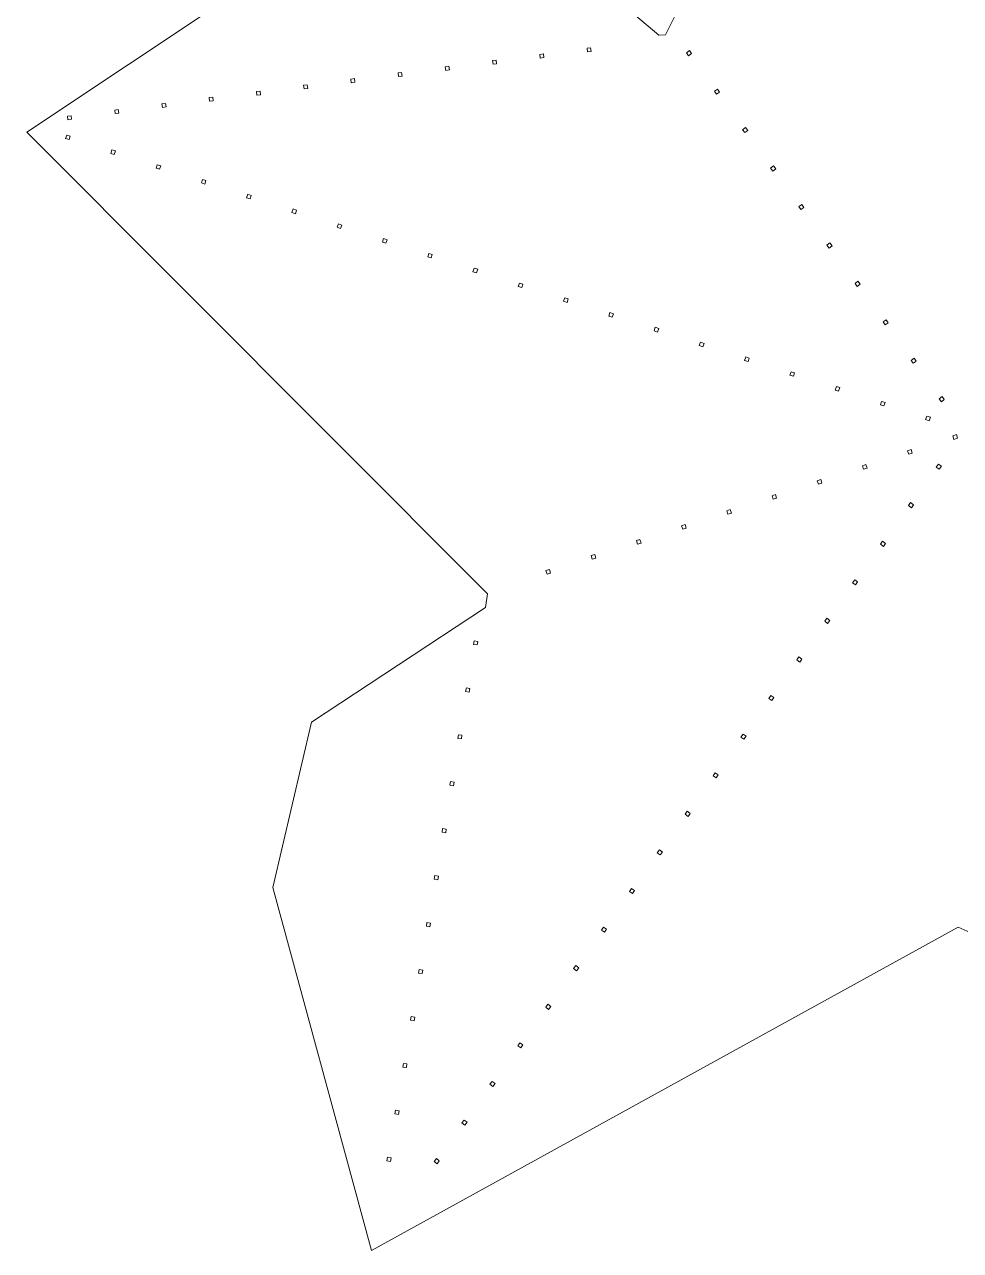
# Model space of a CAD drawing. Header units: centimetres. Extents: x -12.5 to 12.3, y -8.9 to 9.
# Drawn here: x -1.22 to 5.54, y -8.94 to -0.09 of the extents above; entities that cross this region are included whole.
import ezdxf

# ---------------------------------------------------------------- set-up
doc = ezdxf.new("R2010")
doc.units = ezdxf.units.CM
doc.header["$MEASUREMENT"] = 0
doc.layers.add('Layer 1', color=7, linetype='Continuous')

msp = doc.modelspace()

# ---------------------------------------------------------------- linework, layer by layer
at = {"layer": 'Layer 1', "lineweight": 20}
for points, knots in [([(-5.61609, 8.94336), (-5.61609, 8.94336), (-7.73028, 4.71168), (-7.73028, 4.71168), (-7.73028, 4.71168), (-7.73028, 4.71168), (-7.77989, 4.70755), (-7.77989, 4.70755), (-7.77989, 4.70755), (-7.77989, 4.70755), (-8.82086, 5.58894), (-8.82086, 5.58894), (-8.82086, 5.58894), (-8.82086, 5.58894), (-8.82582, 5.59225), (-8.82582, 5.59225), (-8.82582, 5.59225), (-8.82582, 5.59225), (-8.83161, 5.59225), (-8.83161, 5.59225), (-8.83161, 5.59225), (-8.83161, 5.59225), (-10.1413, 5.47567), (-10.1413, 5.47567), (-10.1413, 5.47567), (-10.1413, 5.47567), (-12.34396, 4.00723), (-12.34396, 4.00723), (-12.34396, 4.00723), (-12.34396, 4.00723), (-9.01517, 0.67265), (-9.01517, 0.67265), (-9.01517, 0.67265), (-9.01517, 0.67265), (-9.03005, 0.5726), (-9.03005, 0.5726), (-9.03005, 0.5726), (-9.03005, 0.5726), (-10.28599, -0.25588), (-10.28599, -0.25588), (-10.28599, -0.25588), (-10.28599, -0.25588), (-10.56546, -1.44899), (-10.56546, -1.44899), (-10.56546, -1.44899), (-10.56546, -1.44899), (-9.85439, -4.0725), (-9.85439, -4.0725), (-9.85439, -4.0725), (-9.85439, -4.0725), (-5.6161, -1.73673), (-5.6161, -1.73673), (-5.6161, -1.73673), (-5.6161, -1.73673), (-5.48712, -1.79378), (-5.48712, -1.79378), (-5.48712, -1.79378), (-5.48712, -1.79378), (-5.51854, -1.83926), (-5.51854, -1.83926), (-5.51854, -1.83926), (-5.51854, -1.83926), (-5.1506, -3.22088), (-5.1506, -3.22088), (-5.1506, -3.22088), (-5.1506, -3.22088), (-5.14812, -3.22584), (-5.14812, -3.22584), (-5.14812, -3.22584), (-5.14812, -3.22584), (-5.14316, -3.22915), (-5.14316, -3.22915), (-5.14316, -3.22915), (-5.14316, -3.22915), (-4.12121, -3.88151), (-4.12121, -3.88151), (-4.12121, -3.88151), (-4.12121, -3.88151), (-1.34805, -3.98734), (-1.34805, -3.98734), (-1.34805, -3.98734), (-1.34805, -3.98734), (-2.17487, 0.69578), (-2.17487, 0.69578), (-2.17487, 0.69578), (-2.17487, 0.69578), (-2.13849, 0.74291), (-2.13849, 0.74291), (-2.13849, 0.74291), (-2.13849, 0.74291), (-0.68659, 0.65775), (-0.68659, 0.65775), (-0.68659, 0.65775), (-0.68659, 0.65775), (0.20969, 1.47217), (0.20969, 1.47217), (0.20969, 1.47217), (0.20969, 1.47217), (1.2027, 4.0502), (1.2027, 4.0502), (1.2027, 4.0502), (1.2027, 4.0502), (-3.49862, 4.73564), (-3.49862, 4.73564), (-3.49862, 4.73564), (-3.49862, 4.73564), (-3.52508, 4.81502), (-3.52508, 4.81502), (-3.52508, 4.81502), (-3.52508, 4.81502), (-3.00501, 6.1214), (-3.00501, 6.1214), (-3.00501, 6.1214), (-3.00501, 6.1214), (-3.49201, 7.2682), (-3.49201, 7.2682), (-3.49201, 7.2682), (-3.49201, 7.2682), (-5.61612, 8.94334), (-5.61612, 8.94334), (-5.61612, 8.94334), (-5.61612, 8.94334), (-5.61609, 8.94336), (-5.61609, 8.94336)], [0, 0, 0, 0, 0.03125, 0.03125, 0.03125, 0.03125, 0.0625, 0.0625, 0.0625, 0.0625, 0.09375, 0.09375, 0.09375, 0.09375, 0.125, 0.125, 0.125, 0.125, 0.15625, 0.15625, 0.15625, 0.15625, 0.1875, 0.1875, 0.1875, 0.1875, 0.21875, 0.21875, 0.21875, 0.21875, 0.25, 0.25, 0.25, 0.25, 0.28125, 0.28125, 0.28125, 0.28125, 0.3125, 0.3125, 0.3125, 0.3125, 0.34375, 0.34375, 0.34375, 0.34375, 0.375, 0.375, 0.375, 0.375, 0.40625, 0.40625, 0.40625, 0.40625, 0.4375, 0.4375, 0.4375, 0.4375, 0.46875, 0.46875, 0.46875, 0.46875, 0.5, 0.5, 0.5, 0.5, 0.53125, 0.53125, 0.53125, 0.53125, 0.5625, 0.5625, 0.5625, 0.5625, 0.59375, 0.59375, 0.59375, 0.59375, 0.625, 0.625, 0.625, 0.625, 0.65625, 0.65625, 0.65625, 0.65625, 0.6875, 0.6875, 0.6875, 0.6875, 0.71875, 0.71875, 0.71875, 0.71875, 0.75, 0.75, 0.75, 0.75, 0.78125, 0.78125, 0.78125, 0.78125, 0.8125, 0.8125, 0.8125, 0.8125, 0.84375, 0.84375, 0.84375, 0.84375, 0.875, 0.875, 0.875, 0.875, 0.90625, 0.90625, 0.90625, 0.90625, 0.9375, 0.9375, 0.9375, 0.9375, 1, 1, 1, 1]), ([(5.52707, 4.07219), (5.52707, 4.07219), (3.41288, -0.15949), (3.41288, -0.15949), (3.41288, -0.15949), (3.41288, -0.15949), (3.36327, -0.16362), (3.36327, -0.16362), (3.36327, -0.16362), (3.36327, -0.16362), (2.3223, 0.71777), (2.3223, 0.71777), (2.3223, 0.71777), (2.3223, 0.71777), (2.31734, 0.72108), (2.31734, 0.72108), (2.31734, 0.72108), (2.31734, 0.72108), (2.31155, 0.72108), (2.31155, 0.72108), (2.31155, 0.72108), (2.31155, 0.72108), (1.00186, 0.6045), (1.00186, 0.6045), (1.00186, 0.6045), (1.00186, 0.6045), (-1.2008, -0.86394), (-1.2008, -0.86394), (-1.2008, -0.86394), (-1.2008, -0.86394), (2.12799, -4.19852), (2.12799, -4.19852), (2.12799, -4.19852), (2.12799, -4.19852), (2.11311, -4.29857), (2.11311, -4.29857), (2.11311, -4.29857), (2.11311, -4.29857), (0.85717, -5.12705), (0.85717, -5.12705), (0.85717, -5.12705), (0.85717, -5.12705), (0.5777, -6.32016), (0.5777, -6.32016), (0.5777, -6.32016), (0.5777, -6.32016), (1.28877, -8.94367), (1.28877, -8.94367), (1.28877, -8.94367), (1.28877, -8.94367), (5.52706, -6.6079), (5.52706, -6.6079), (5.52706, -6.6079), (5.52706, -6.6079), (5.65604, -6.66495), (5.65604, -6.66495), (5.65604, -6.66495), (5.65604, -6.66495), (5.62462, -6.71043), (5.62462, -6.71043), (5.62462, -6.71043), (5.62462, -6.71043), (5.99256, -8.09205), (5.99256, -8.09205), (5.99256, -8.09205), (5.99256, -8.09205), (5.99504, -8.09701), (5.99504, -8.09701), (5.99504, -8.09701), (5.99504, -8.09701), (6, -8.10032), (6, -8.10032), (6, -8.10032), (6, -8.10032), (7.02195, -8.75268), (7.02195, -8.75268), (7.02195, -8.75268), (7.02195, -8.75268), (9.79511, -8.85851), (9.79511, -8.85851), (9.79511, -8.85851), (9.79511, -8.85851), (8.96829, -4.17539), (8.96829, -4.17539), (8.96829, -4.17539), (8.96829, -4.17539), (9.00467, -4.12826), (9.00467, -4.12826), (9.00467, -4.12826), (9.00467, -4.12826), (10.45657, -4.21342), (10.45657, -4.21342), (10.45657, -4.21342), (10.45657, -4.21342), (11.35285, -3.399), (11.35285, -3.399), (11.35285, -3.399), (11.35285, -3.399), (12.34586, -0.82097), (12.34586, -0.82097), (12.34586, -0.82097), (12.34586, -0.82097), (7.64455, -0.13553), (7.64455, -0.13553), (7.64455, -0.13553), (7.64455, -0.13553), (7.61809, -0.05615), (7.61809, -0.05615), (7.61809, -0.05615), (7.61809, -0.05615), (8.13816, 1.25023), (8.13816, 1.25023), (8.13816, 1.25023), (8.13816, 1.25023), (7.65116, 2.39703), (7.65116, 2.39703), (7.65116, 2.39703), (7.65116, 2.39703), (5.52705, 4.07217), (5.52705, 4.07217), (5.52705, 4.07217), (5.52705, 4.07217), (5.52707, 4.07219), (5.52707, 4.07219)], [0, 0, 0, 0, 0.03125, 0.03125, 0.03125, 0.03125, 0.0625, 0.0625, 0.0625, 0.0625, 0.09375, 0.09375, 0.09375, 0.09375, 0.125, 0.125, 0.125, 0.125, 0.15625, 0.15625, 0.15625, 0.15625, 0.1875, 0.1875, 0.1875, 0.1875, 0.21875, 0.21875, 0.21875, 0.21875, 0.25, 0.25, 0.25, 0.25, 0.28125, 0.28125, 0.28125, 0.28125, 0.3125, 0.3125, 0.3125, 0.3125, 0.34375, 0.34375, 0.34375, 0.34375, 0.375, 0.375, 0.375, 0.375, 0.40625, 0.40625, 0.40625, 0.40625, 0.4375, 0.4375, 0.4375, 0.4375, 0.46875, 0.46875, 0.46875, 0.46875, 0.5, 0.5, 0.5, 0.5, 0.53125, 0.53125, 0.53125, 0.53125, 0.5625, 0.5625, 0.5625, 0.5625, 0.59375, 0.59375, 0.59375, 0.59375, 0.625, 0.625, 0.625, 0.625, 0.65625, 0.65625, 0.65625, 0.65625, 0.6875, 0.6875, 0.6875, 0.6875, 0.71875, 0.71875, 0.71875, 0.71875, 0.75, 0.75, 0.75, 0.75, 0.78125, 0.78125, 0.78125, 0.78125, 0.8125, 0.8125, 0.8125, 0.8125, 0.84375, 0.84375, 0.84375, 0.84375, 0.875, 0.875, 0.875, 0.875, 0.90625, 0.90625, 0.90625, 0.90625, 0.9375, 0.9375, 0.9375, 0.9375, 1, 1, 1, 1]), ([(2.87132, -0.25374), (2.87132, -0.25374), (2.87463, -0.2802), (2.87463, -0.2802), (2.87463, -0.2802), (2.87463, -0.2802), (2.849, -0.28351), (2.849, -0.28351), (2.849, -0.28351), (2.849, -0.28351), (2.84569, -0.25705), (2.84569, -0.25705), (2.84569, -0.25705), (2.84569, -0.25705), (2.87132, -0.25374), (2.87132, -0.25374)], [0, 0, 0, 0, 0.2, 0.2, 0.2, 0.2, 0.4, 0.4, 0.4, 0.4, 0.6, 0.6, 0.6, 0.6, 1, 1, 1, 1]), ([(2.18919, -0.34304), (2.18919, -0.34304), (2.1925, -0.3695), (2.1925, -0.3695), (2.1925, -0.3695), (2.1925, -0.3695), (2.16687, -0.37281), (2.16687, -0.37281), (2.16687, -0.37281), (2.16687, -0.37281), (2.16356, -0.34635), (2.16356, -0.34635), (2.16356, -0.34635), (2.16356, -0.34635), (2.18919, -0.34304), (2.18919, -0.34304)], [0, 0, 0, 0, 0.2, 0.2, 0.2, 0.2, 0.4, 0.4, 0.4, 0.4, 0.6, 0.6, 0.6, 0.6, 1, 1, 1, 1]), ([(2.53067, -0.29839), (2.53067, -0.29839), (2.53398, -0.32485), (2.53398, -0.32485), (2.53398, -0.32485), (2.53398, -0.32485), (2.50752, -0.32816), (2.50752, -0.32816), (2.50752, -0.32816), (2.50752, -0.32816), (2.50421, -0.3017), (2.50421, -0.3017), (2.50421, -0.3017), (2.50421, -0.3017), (2.53067, -0.29839), (2.53067, -0.29839)], [0, 0, 0, 0, 0.2, 0.2, 0.2, 0.2, 0.4, 0.4, 0.4, 0.4, 0.6, 0.6, 0.6, 0.6, 1, 1, 1, 1]), ([(3.58487, -0.27441), (3.58487, -0.27441), (3.60058, -0.29591), (3.60058, -0.29591), (3.60058, -0.29591), (3.60058, -0.29591), (3.57908, -0.31162), (3.57908, -0.31162), (3.57908, -0.31162), (3.57908, -0.31162), (3.56337, -0.29012), (3.56337, -0.29012), (3.56337, -0.29012), (3.56337, -0.29012), (3.58487, -0.27441), (3.58487, -0.27441)], [0, 0, 0, 0, 0.2, 0.2, 0.2, 0.2, 0.4, 0.4, 0.4, 0.4, 0.6, 0.6, 0.6, 0.6, 1, 1, 1, 1]), ([(1.50706, -0.43234), (1.50706, -0.43234), (1.51037, -0.4588), (1.51037, -0.4588), (1.51037, -0.4588), (1.51037, -0.4588), (1.48474, -0.46211), (1.48474, -0.46211), (1.48474, -0.46211), (1.48474, -0.46211), (1.48143, -0.43565), (1.48143, -0.43565), (1.48143, -0.43565), (1.48143, -0.43565), (1.50706, -0.43234), (1.50706, -0.43234)], [0, 0, 0, 0, 0.2, 0.2, 0.2, 0.2, 0.4, 0.4, 0.4, 0.4, 0.6, 0.6, 0.6, 0.6, 1, 1, 1, 1]), ([(1.84854, -0.38769), (1.84854, -0.38769), (1.85185, -0.41415), (1.85185, -0.41415), (1.85185, -0.41415), (1.85185, -0.41415), (1.82539, -0.41746), (1.82539, -0.41746), (1.82539, -0.41746), (1.82539, -0.41746), (1.82208, -0.391), (1.82208, -0.391), (1.82208, -0.391), (1.82208, -0.391), (1.84854, -0.38769), (1.84854, -0.38769)], [0, 0, 0, 0, 0.2, 0.2, 0.2, 0.2, 0.4, 0.4, 0.4, 0.4, 0.6, 0.6, 0.6, 0.6, 1, 1, 1, 1]), ([(0.82493, -0.52163), (0.82493, -0.52163), (0.82906, -0.54809), (0.82906, -0.54809), (0.82906, -0.54809), (0.82906, -0.54809), (0.8026, -0.5514), (0.8026, -0.5514), (0.8026, -0.5514), (0.8026, -0.5514), (0.79929, -0.52494), (0.79929, -0.52494), (0.79929, -0.52494), (0.79929, -0.52494), (0.82492, -0.52163), (0.82492, -0.52163), (0.82492, -0.52163), (0.82492, -0.52163), (0.82493, -0.52163), (0.82493, -0.52163)], [0, 0, 0, 0, 0.1666667, 0.1666667, 0.1666667, 0.1666667, 0.3333333, 0.3333333, 0.3333333, 0.3333333, 0.5, 0.5, 0.5, 0.5, 0.6666667, 0.6666667, 0.6666667, 0.6666667, 1, 1, 1, 1]), ([(1.16641, -0.47699), (1.16641, -0.47699), (1.16972, -0.50345), (1.16972, -0.50345), (1.16972, -0.50345), (1.16972, -0.50345), (1.14326, -0.50676), (1.14326, -0.50676), (1.14326, -0.50676), (1.14326, -0.50676), (1.13995, -0.4803), (1.13995, -0.4803), (1.13995, -0.4803), (1.13995, -0.4803), (1.16641, -0.47699), (1.16641, -0.47699)], [0, 0, 0, 0, 0.2, 0.2, 0.2, 0.2, 0.4, 0.4, 0.4, 0.4, 0.6, 0.6, 0.6, 0.6, 1, 1, 1, 1]), ([(0.1428, -0.61093), (0.1428, -0.61093), (0.14693, -0.63739), (0.14693, -0.63739), (0.14693, -0.63739), (0.14693, -0.63739), (0.12047, -0.6407), (0.12047, -0.6407), (0.12047, -0.6407), (0.12047, -0.6407), (0.11716, -0.61424), (0.11716, -0.61424), (0.11716, -0.61424), (0.11716, -0.61424), (0.14279, -0.61093), (0.14279, -0.61093), (0.14279, -0.61093), (0.14279, -0.61093), (0.1428, -0.61093), (0.1428, -0.61093)], [0, 0, 0, 0, 0.1666667, 0.1666667, 0.1666667, 0.1666667, 0.3333333, 0.3333333, 0.3333333, 0.3333333, 0.5, 0.5, 0.5, 0.5, 0.6666667, 0.6666667, 0.6666667, 0.6666667, 1, 1, 1, 1]), ([(0.48428, -0.56628), (0.48428, -0.56628), (0.48759, -0.59274), (0.48759, -0.59274), (0.48759, -0.59274), (0.48759, -0.59274), (0.46113, -0.59605), (0.46113, -0.59605), (0.46113, -0.59605), (0.46113, -0.59605), (0.45782, -0.56959), (0.45782, -0.56959), (0.45782, -0.56959), (0.45782, -0.56959), (0.48428, -0.56628), (0.48428, -0.56628)], [0, 0, 0, 0, 0.2, 0.2, 0.2, 0.2, 0.4, 0.4, 0.4, 0.4, 0.6, 0.6, 0.6, 0.6, 1, 1, 1, 1]), ([(3.78744, -0.55223), (3.78744, -0.55223), (3.80315, -0.57373), (3.80315, -0.57373), (3.80315, -0.57373), (3.80315, -0.57373), (3.78165, -0.58944), (3.78165, -0.58944), (3.78165, -0.58944), (3.78165, -0.58944), (3.76677, -0.56794), (3.76677, -0.56794), (3.76677, -0.56794), (3.76677, -0.56794), (3.78744, -0.55223), (3.78744, -0.55223)], [0, 0, 0, 0, 0.2, 0.2, 0.2, 0.2, 0.4, 0.4, 0.4, 0.4, 0.6, 0.6, 0.6, 0.6, 1, 1, 1, 1]), ([(-0.53932, -0.70023), (-0.53932, -0.70023), (-0.53519, -0.72586), (-0.53519, -0.72586), (-0.53519, -0.72586), (-0.53519, -0.72586), (-0.56165, -0.72999), (-0.56165, -0.72999), (-0.56165, -0.72999), (-0.56165, -0.72999), (-0.56496, -0.70353), (-0.56496, -0.70353), (-0.56496, -0.70353), (-0.56496, -0.70353), (-0.53933, -0.70022), (-0.53933, -0.70022), (-0.53933, -0.70022), (-0.53933, -0.70022), (-0.53932, -0.70023), (-0.53932, -0.70023)], [0, 0, 0, 0, 0.1666667, 0.1666667, 0.1666667, 0.1666667, 0.3333333, 0.3333333, 0.3333333, 0.3333333, 0.5, 0.5, 0.5, 0.5, 0.6666667, 0.6666667, 0.6666667, 0.6666667, 1, 1, 1, 1]), ([(-0.19785, -0.65558), (-0.19785, -0.65558), (-0.19454, -0.68121), (-0.19454, -0.68121), (-0.19454, -0.68121), (-0.19454, -0.68121), (-0.221, -0.68534), (-0.221, -0.68534), (-0.221, -0.68534), (-0.221, -0.68534), (-0.22431, -0.65888), (-0.22431, -0.65888), (-0.22431, -0.65888), (-0.22431, -0.65888), (-0.19785, -0.65557), (-0.19785, -0.65557), (-0.19785, -0.65557), (-0.19785, -0.65557), (-0.19785, -0.65558), (-0.19785, -0.65558)], [0, 0, 0, 0, 0.1666667, 0.1666667, 0.1666667, 0.1666667, 0.3333333, 0.3333333, 0.3333333, 0.3333333, 0.5, 0.5, 0.5, 0.5, 0.6666667, 0.6666667, 0.6666667, 0.6666667, 1, 1, 1, 1]), ([(-0.87998, -0.74488), (-0.87998, -0.74488), (-0.87667, -0.77051), (-0.87667, -0.77051), (-0.87667, -0.77051), (-0.87667, -0.77051), (-0.90313, -0.77464), (-0.90313, -0.77464), (-0.90313, -0.77464), (-0.90313, -0.77464), (-0.90644, -0.74818), (-0.90644, -0.74818), (-0.90644, -0.74818), (-0.90644, -0.74818), (-0.87998, -0.74487), (-0.87998, -0.74487), (-0.87998, -0.74487), (-0.87998, -0.74487), (-0.87998, -0.74488), (-0.87998, -0.74488)], [0, 0, 0, 0, 0.1666667, 0.1666667, 0.1666667, 0.1666667, 0.3333333, 0.3333333, 0.3333333, 0.3333333, 0.5, 0.5, 0.5, 0.5, 0.6666667, 0.6666667, 0.6666667, 0.6666667, 1, 1, 1, 1]), ([(-0.9114, -0.88461), (-0.9114, -0.88461), (-0.8866, -0.89288), (-0.8866, -0.89288), (-0.8866, -0.89288), (-0.8866, -0.89288), (-0.89487, -0.91768), (-0.89487, -0.91768), (-0.89487, -0.91768), (-0.89487, -0.91768), (-0.91967, -0.91024), (-0.91967, -0.91024), (-0.91967, -0.91024), (-0.91967, -0.91024), (-0.9114, -0.88461), (-0.9114, -0.88461)], [0, 0, 0, 0, 0.2, 0.2, 0.2, 0.2, 0.4, 0.4, 0.4, 0.4, 0.6, 0.6, 0.6, 0.6, 1, 1, 1, 1]), ([(3.99084, -0.83004), (3.99084, -0.83004), (4.00655, -0.85154), (4.00655, -0.85154), (4.00655, -0.85154), (4.00655, -0.85154), (3.98505, -0.86725), (3.98505, -0.86725), (3.98505, -0.86725), (3.98505, -0.86725), (3.96934, -0.84575), (3.96934, -0.84575), (3.96934, -0.84575), (3.96934, -0.84575), (3.99084, -0.83004), (3.99084, -0.83004)], [0, 0, 0, 0, 0.2, 0.2, 0.2, 0.2, 0.4, 0.4, 0.4, 0.4, 0.6, 0.6, 0.6, 0.6, 1, 1, 1, 1]), ([(-0.5848, -0.99127), (-0.5848, -0.99127), (-0.56, -0.99954), (-0.56, -0.99954), (-0.56, -0.99954), (-0.56, -0.99954), (-0.56827, -1.02517), (-0.56827, -1.02517), (-0.56827, -1.02517), (-0.56827, -1.02517), (-0.59307, -1.0169), (-0.59307, -1.0169), (-0.59307, -1.0169), (-0.59307, -1.0169), (-0.5848, -0.99127), (-0.5848, -0.99127)], [0, 0, 0, 0, 0.2, 0.2, 0.2, 0.2, 0.4, 0.4, 0.4, 0.4, 0.6, 0.6, 0.6, 0.6, 1, 1, 1, 1]), ([(-0.25821, -1.09876), (-0.25821, -1.09876), (-0.23258, -1.10703), (-0.23258, -1.10703), (-0.23258, -1.10703), (-0.23258, -1.10703), (-0.24085, -1.13183), (-0.24085, -1.13183), (-0.24085, -1.13183), (-0.24085, -1.13183), (-0.26648, -1.12356), (-0.26648, -1.12356), (-0.26648, -1.12356), (-0.26648, -1.12356), (-0.25821, -1.09876), (-0.25821, -1.09876)], [0, 0, 0, 0, 0.2, 0.2, 0.2, 0.2, 0.4, 0.4, 0.4, 0.4, 0.6, 0.6, 0.6, 0.6, 1, 1, 1, 1]), ([(4.19341, -1.10785), (4.19341, -1.10785), (4.20912, -1.12935), (4.20912, -1.12935), (4.20912, -1.12935), (4.20912, -1.12935), (4.18762, -1.14506), (4.18762, -1.14506), (4.18762, -1.14506), (4.18762, -1.14506), (4.17191, -1.12356), (4.17191, -1.12356), (4.17191, -1.12356), (4.17191, -1.12356), (4.19341, -1.10785), (4.19341, -1.10785)], [0, 0, 0, 0, 0.2, 0.2, 0.2, 0.2, 0.4, 0.4, 0.4, 0.4, 0.6, 0.6, 0.6, 0.6, 1, 1, 1, 1]), ([(0.06922, -1.20542), (0.06922, -1.20542), (0.09402, -1.21369), (0.09402, -1.21369), (0.09402, -1.21369), (0.09402, -1.21369), (0.08575, -1.23849), (0.08575, -1.23849), (0.08575, -1.23849), (0.08575, -1.23849), (0.06095, -1.23022), (0.06095, -1.23022), (0.06095, -1.23022), (0.06095, -1.23022), (0.06922, -1.20542), (0.06922, -1.20542)], [0, 0, 0, 0, 0.2, 0.2, 0.2, 0.2, 0.4, 0.4, 0.4, 0.4, 0.6, 0.6, 0.6, 0.6, 1, 1, 1, 1]), ([(0.39581, -1.31207), (0.39581, -1.31207), (0.42144, -1.32034), (0.42144, -1.32034), (0.42144, -1.32034), (0.42144, -1.32034), (0.41317, -1.34514), (0.41317, -1.34514), (0.41317, -1.34514), (0.41317, -1.34514), (0.38754, -1.3377), (0.38754, -1.3377), (0.38754, -1.3377), (0.38754, -1.3377), (0.39581, -1.31207), (0.39581, -1.31207)], [0, 0, 0, 0, 0.2, 0.2, 0.2, 0.2, 0.4, 0.4, 0.4, 0.4, 0.6, 0.6, 0.6, 0.6, 1, 1, 1, 1]), ([(4.39681, -1.38566), (4.39681, -1.38566), (4.41169, -1.40716), (4.41169, -1.40716), (4.41169, -1.40716), (4.41169, -1.40716), (4.39102, -1.42287), (4.39102, -1.42287), (4.39102, -1.42287), (4.39102, -1.42287), (4.37531, -1.40137), (4.37531, -1.40137), (4.37531, -1.40137), (4.37531, -1.40137), (4.39681, -1.38566), (4.39681, -1.38566)], [0, 0, 0, 0, 0.2, 0.2, 0.2, 0.2, 0.4, 0.4, 0.4, 0.4, 0.6, 0.6, 0.6, 0.6, 1, 1, 1, 1]), ([(0.72323, -1.41873), (0.72323, -1.41873), (0.74803, -1.427), (0.74803, -1.427), (0.74803, -1.427), (0.74803, -1.427), (0.73976, -1.45263), (0.73976, -1.45263), (0.73976, -1.45263), (0.73976, -1.45263), (0.71496, -1.44436), (0.71496, -1.44436), (0.71496, -1.44436), (0.71496, -1.44436), (0.72323, -1.41873), (0.72323, -1.41873)], [0, 0, 0, 0, 0.2, 0.2, 0.2, 0.2, 0.4, 0.4, 0.4, 0.4, 0.6, 0.6, 0.6, 0.6, 1, 1, 1, 1]), ([(1.04983, -1.52622), (1.04983, -1.52622), (1.07463, -1.53449), (1.07463, -1.53449), (1.07463, -1.53449), (1.07463, -1.53449), (1.06636, -1.55929), (1.06636, -1.55929), (1.06636, -1.55929), (1.06636, -1.55929), (1.04156, -1.55102), (1.04156, -1.55102), (1.04156, -1.55102), (1.04156, -1.55102), (1.04983, -1.52622), (1.04983, -1.52622)], [0, 0, 0, 0, 0.2, 0.2, 0.2, 0.2, 0.4, 0.4, 0.4, 0.4, 0.6, 0.6, 0.6, 0.6, 1, 1, 1, 1]), ([(1.37642, -1.63288), (1.37642, -1.63288), (1.40205, -1.64115), (1.40205, -1.64115), (1.40205, -1.64115), (1.40205, -1.64115), (1.39378, -1.66595), (1.39378, -1.66595), (1.39378, -1.66595), (1.39378, -1.66595), (1.36815, -1.65768), (1.36815, -1.65768), (1.36815, -1.65768), (1.36815, -1.65768), (1.37642, -1.63288), (1.37642, -1.63288)], [0, 0, 0, 0, 0.2, 0.2, 0.2, 0.2, 0.4, 0.4, 0.4, 0.4, 0.6, 0.6, 0.6, 0.6, 1, 1, 1, 1]), ([(4.59938, -1.66347), (4.59938, -1.66347), (4.61509, -1.68497), (4.61509, -1.68497), (4.61509, -1.68497), (4.61509, -1.68497), (4.59359, -1.70068), (4.59359, -1.70068), (4.59359, -1.70068), (4.59359, -1.70068), (4.57788, -1.67918), (4.57788, -1.67918), (4.57788, -1.67918), (4.57788, -1.67918), (4.59938, -1.66347), (4.59938, -1.66347)], [0, 0, 0, 0, 0.2, 0.2, 0.2, 0.2, 0.4, 0.4, 0.4, 0.4, 0.6, 0.6, 0.6, 0.6, 1, 1, 1, 1]), ([(1.70385, -1.73954), (1.70385, -1.73954), (1.72865, -1.74781), (1.72865, -1.74781), (1.72865, -1.74781), (1.72865, -1.74781), (1.72038, -1.77261), (1.72038, -1.77261), (1.72038, -1.77261), (1.72038, -1.77261), (1.69558, -1.76517), (1.69558, -1.76517), (1.69558, -1.76517), (1.69558, -1.76517), (1.70385, -1.73954), (1.70385, -1.73954)], [0, 0, 0, 0, 0.2, 0.2, 0.2, 0.2, 0.4, 0.4, 0.4, 0.4, 0.6, 0.6, 0.6, 0.6, 1, 1, 1, 1]), ([(2.03044, -1.8462), (2.03044, -1.8462), (2.05607, -1.85447), (2.05607, -1.85447), (2.05607, -1.85447), (2.05607, -1.85447), (2.0478, -1.8801), (2.0478, -1.8801), (2.0478, -1.8801), (2.0478, -1.8801), (2.02217, -1.87183), (2.02217, -1.87183), (2.02217, -1.87183), (2.02217, -1.87183), (2.03044, -1.8462), (2.03044, -1.8462)], [0, 0, 0, 0, 0.2, 0.2, 0.2, 0.2, 0.4, 0.4, 0.4, 0.4, 0.6, 0.6, 0.6, 0.6, 1, 1, 1, 1]), ([(4.80195, -1.94129), (4.80195, -1.94129), (4.81766, -1.96279), (4.81766, -1.96279), (4.81766, -1.96279), (4.81766, -1.96279), (4.79616, -1.9785), (4.79616, -1.9785), (4.79616, -1.9785), (4.79616, -1.9785), (4.78128, -1.957), (4.78128, -1.957), (4.78128, -1.957), (4.78128, -1.957), (4.80195, -1.94129), (4.80195, -1.94129)], [0, 0, 0, 0, 0.2, 0.2, 0.2, 0.2, 0.4, 0.4, 0.4, 0.4, 0.6, 0.6, 0.6, 0.6, 1, 1, 1, 1]), ([(2.35786, -1.95369), (2.35786, -1.95369), (2.38266, -1.96196), (2.38266, -1.96196), (2.38266, -1.96196), (2.38266, -1.96196), (2.37439, -1.98676), (2.37439, -1.98676), (2.37439, -1.98676), (2.37439, -1.98676), (2.34959, -1.97849), (2.34959, -1.97849), (2.34959, -1.97849), (2.34959, -1.97849), (2.35786, -1.95369), (2.35786, -1.95369)], [0, 0, 0, 0, 0.2, 0.2, 0.2, 0.2, 0.4, 0.4, 0.4, 0.4, 0.6, 0.6, 0.6, 0.6, 1, 1, 1, 1]), ([(2.68446, -2.06035), (2.68446, -2.06035), (2.70926, -2.06862), (2.70926, -2.06862), (2.70926, -2.06862), (2.70926, -2.06862), (2.70182, -2.09342), (2.70182, -2.09342), (2.70182, -2.09342), (2.70182, -2.09342), (2.67619, -2.08515), (2.67619, -2.08515), (2.67619, -2.08515), (2.67619, -2.08515), (2.68446, -2.06035), (2.68446, -2.06035)], [0, 0, 0, 0, 0.2, 0.2, 0.2, 0.2, 0.4, 0.4, 0.4, 0.4, 0.6, 0.6, 0.6, 0.6, 1, 1, 1, 1]), ([(3.01105, -2.16701), (3.01105, -2.16701), (3.03668, -2.17528), (3.03668, -2.17528), (3.03668, -2.17528), (3.03668, -2.17528), (3.02841, -2.20008), (3.02841, -2.20008), (3.02841, -2.20008), (3.02841, -2.20008), (3.00361, -2.19264), (3.00361, -2.19264), (3.00361, -2.19264), (3.00361, -2.19264), (3.01105, -2.16701), (3.01105, -2.16701)], [0, 0, 0, 0, 0.2, 0.2, 0.2, 0.2, 0.4, 0.4, 0.4, 0.4, 0.6, 0.6, 0.6, 0.6, 1, 1, 1, 1]), ([(3.33847, -2.27367), (3.33847, -2.27367), (3.36327, -2.28194), (3.36327, -2.28194), (3.36327, -2.28194), (3.36327, -2.28194), (3.355, -2.30757), (3.355, -2.30757), (3.355, -2.30757), (3.355, -2.30757), (3.3302, -2.2993), (3.3302, -2.2993), (3.3302, -2.2993), (3.3302, -2.2993), (3.33847, -2.27367), (3.33847, -2.27367)], [0, 0, 0, 0, 0.2, 0.2, 0.2, 0.2, 0.4, 0.4, 0.4, 0.4, 0.6, 0.6, 0.6, 0.6, 1, 1, 1, 1]), ([(5.00535, -2.2191), (5.00535, -2.2191), (5.02106, -2.2406), (5.02106, -2.2406), (5.02106, -2.2406), (5.02106, -2.2406), (4.99956, -2.25631), (4.99956, -2.25631), (4.99956, -2.25631), (4.99956, -2.25631), (4.98385, -2.23481), (4.98385, -2.23481), (4.98385, -2.23481), (4.98385, -2.23481), (5.00535, -2.2191), (5.00535, -2.2191)], [0, 0, 0, 0, 0.2, 0.2, 0.2, 0.2, 0.4, 0.4, 0.4, 0.4, 0.6, 0.6, 0.6, 0.6, 1, 1, 1, 1]), ([(3.66507, -2.38116), (3.66507, -2.38116), (3.6907, -2.38943), (3.6907, -2.38943), (3.6907, -2.38943), (3.6907, -2.38943), (3.68243, -2.41423), (3.68243, -2.41423), (3.68243, -2.41423), (3.68243, -2.41423), (3.6568, -2.40596), (3.6568, -2.40596), (3.6568, -2.40596), (3.6568, -2.40596), (3.66507, -2.38116), (3.66507, -2.38116)], [0, 0, 0, 0, 0.2, 0.2, 0.2, 0.2, 0.4, 0.4, 0.4, 0.4, 0.6, 0.6, 0.6, 0.6, 1, 1, 1, 1]), ([(3.99249, -2.48782), (3.99249, -2.48782), (4.01729, -2.49609), (4.01729, -2.49609), (4.01729, -2.49609), (4.01729, -2.49609), (4.00902, -2.52089), (4.00902, -2.52089), (4.00902, -2.52089), (4.00902, -2.52089), (3.98422, -2.51262), (3.98422, -2.51262), (3.98422, -2.51262), (3.98422, -2.51262), (3.99249, -2.48782), (3.99249, -2.48782)], [0, 0, 0, 0, 0.2, 0.2, 0.2, 0.2, 0.4, 0.4, 0.4, 0.4, 0.6, 0.6, 0.6, 0.6, 1, 1, 1, 1]), ([(5.20792, -2.49691), (5.20792, -2.49691), (5.22363, -2.51841), (5.22363, -2.51841), (5.22363, -2.51841), (5.22363, -2.51841), (5.20213, -2.53329), (5.20213, -2.53329), (5.20213, -2.53329), (5.20213, -2.53329), (5.18642, -2.51262), (5.18642, -2.51262), (5.18642, -2.51262), (5.18642, -2.51262), (5.20792, -2.49691), (5.20792, -2.49691)], [0, 0, 0, 0, 0.2, 0.2, 0.2, 0.2, 0.4, 0.4, 0.4, 0.4, 0.6, 0.6, 0.6, 0.6, 1, 1, 1, 1]), ([(4.31909, -2.59448), (4.31909, -2.59448), (4.34472, -2.60275), (4.34472, -2.60275), (4.34472, -2.60275), (4.34472, -2.60275), (4.33645, -2.62755), (4.33645, -2.62755), (4.33645, -2.62755), (4.33645, -2.62755), (4.31082, -2.62011), (4.31082, -2.62011), (4.31082, -2.62011), (4.31082, -2.62011), (4.31909, -2.59448), (4.31909, -2.59448)], [0, 0, 0, 0, 0.2, 0.2, 0.2, 0.2, 0.4, 0.4, 0.4, 0.4, 0.6, 0.6, 0.6, 0.6, 1, 1, 1, 1]), ([(4.64651, -2.70114), (4.64651, -2.70114), (4.67131, -2.70941), (4.67131, -2.70941), (4.67131, -2.70941), (4.67131, -2.70941), (4.66304, -2.73504), (4.66304, -2.73504), (4.66304, -2.73504), (4.66304, -2.73504), (4.63824, -2.72677), (4.63824, -2.72677), (4.63824, -2.72677), (4.63824, -2.72677), (4.64651, -2.70114), (4.64651, -2.70114)], [0, 0, 0, 0, 0.2, 0.2, 0.2, 0.2, 0.4, 0.4, 0.4, 0.4, 0.6, 0.6, 0.6, 0.6, 1, 1, 1, 1]), ([(4.9731, -2.80862), (4.9731, -2.80862), (4.9979, -2.81689), (4.9979, -2.81689), (4.9979, -2.81689), (4.9979, -2.81689), (4.98963, -2.84169), (4.98963, -2.84169), (4.98963, -2.84169), (4.98963, -2.84169), (4.96483, -2.83342), (4.96483, -2.83342), (4.96483, -2.83342), (4.96483, -2.83342), (4.9731, -2.80862), (4.9731, -2.80862)], [0, 0, 0, 0, 0.2, 0.2, 0.2, 0.2, 0.4, 0.4, 0.4, 0.4, 0.6, 0.6, 0.6, 0.6, 1, 1, 1, 1]), ([(5.41132, -2.77472), (5.41132, -2.77472), (5.4262, -2.79622), (5.4262, -2.79622), (5.4262, -2.79622), (5.4262, -2.79622), (5.40553, -2.8111), (5.40553, -2.8111), (5.40553, -2.8111), (5.40553, -2.8111), (5.38982, -2.79043), (5.38982, -2.79043), (5.38982, -2.79043), (5.38982, -2.79043), (5.41132, -2.77472), (5.41132, -2.77472)], [0, 0, 0, 0, 0.2, 0.2, 0.2, 0.2, 0.4, 0.4, 0.4, 0.4, 0.6, 0.6, 0.6, 0.6, 1, 1, 1, 1]), ([(5.2997, -2.91528), (5.2997, -2.91528), (5.32533, -2.92355), (5.32533, -2.92355), (5.32533, -2.92355), (5.32533, -2.92355), (5.31706, -2.94835), (5.31706, -2.94835), (5.31706, -2.94835), (5.31706, -2.94835), (5.29143, -2.94008), (5.29143, -2.94008), (5.29143, -2.94008), (5.29143, -2.94008), (5.2997, -2.91528), (5.2997, -2.91528)], [0, 0, 0, 0, 0.2, 0.2, 0.2, 0.2, 0.4, 0.4, 0.4, 0.4, 0.6, 0.6, 0.6, 0.6, 1, 1, 1, 1]), ([(5.51302, -3.04923), (5.51302, -3.04923), (5.52129, -3.07403), (5.52129, -3.07403), (5.52129, -3.07403), (5.52129, -3.07403), (5.49566, -3.08313), (5.49566, -3.08313), (5.49566, -3.08313), (5.49566, -3.08313), (5.48739, -3.0575), (5.48739, -3.0575), (5.48739, -3.0575), (5.48739, -3.0575), (5.51302, -3.04923), (5.51302, -3.04923)], [0, 0, 0, 0, 0.2, 0.2, 0.2, 0.2, 0.4, 0.4, 0.4, 0.4, 0.6, 0.6, 0.6, 0.6, 1, 1, 1, 1]), ([(5.18642, -3.15754), (5.18642, -3.15754), (5.19469, -3.18234), (5.19469, -3.18234), (5.19469, -3.18234), (5.19469, -3.18234), (5.16989, -3.19061), (5.16989, -3.19061), (5.16989, -3.19061), (5.16989, -3.19061), (5.16079, -3.16581), (5.16079, -3.16581), (5.16079, -3.16581), (5.16079, -3.16581), (5.18642, -3.15754), (5.18642, -3.15754)], [0, 0, 0, 0, 0.2, 0.2, 0.2, 0.2, 0.4, 0.4, 0.4, 0.4, 0.6, 0.6, 0.6, 0.6, 1, 1, 1, 1]), ([(4.85983, -3.26586), (4.85983, -3.26586), (4.8681, -3.29066), (4.8681, -3.29066), (4.8681, -3.29066), (4.8681, -3.29066), (4.8433, -3.29893), (4.8433, -3.29893), (4.8433, -3.29893), (4.8433, -3.29893), (4.83503, -3.27413), (4.83503, -3.27413), (4.83503, -3.27413), (4.83503, -3.27413), (4.85983, -3.26586), (4.85983, -3.26586)], [0, 0, 0, 0, 0.2, 0.2, 0.2, 0.2, 0.4, 0.4, 0.4, 0.4, 0.6, 0.6, 0.6, 0.6, 1, 1, 1, 1]), ([(5.38321, -3.26172), (5.38321, -3.26172), (5.40471, -3.2766), (5.40471, -3.2766), (5.40471, -3.2766), (5.40471, -3.2766), (5.389, -3.2981), (5.389, -3.2981), (5.389, -3.2981), (5.389, -3.2981), (5.3675, -3.28322), (5.3675, -3.28322), (5.3675, -3.28322), (5.3675, -3.28322), (5.38321, -3.26172), (5.38321, -3.26172)], [0, 0, 0, 0, 0.2, 0.2, 0.2, 0.2, 0.4, 0.4, 0.4, 0.4, 0.6, 0.6, 0.6, 0.6, 1, 1, 1, 1]), ([(4.53323, -3.37417), (4.53323, -3.37417), (4.5415, -3.39897), (4.5415, -3.39897), (4.5415, -3.39897), (4.5415, -3.39897), (4.5167, -3.40724), (4.5167, -3.40724), (4.5167, -3.40724), (4.5167, -3.40724), (4.50843, -3.38244), (4.50843, -3.38244), (4.50843, -3.38244), (4.50843, -3.38244), (4.53323, -3.37417), (4.53323, -3.37417)], [0, 0, 0, 0, 0.2, 0.2, 0.2, 0.2, 0.4, 0.4, 0.4, 0.4, 0.6, 0.6, 0.6, 0.6, 1, 1, 1, 1]), ([(4.20664, -3.48248), (4.20664, -3.48248), (4.21491, -3.50728), (4.21491, -3.50728), (4.21491, -3.50728), (4.21491, -3.50728), (4.19011, -3.51555), (4.19011, -3.51555), (4.19011, -3.51555), (4.19011, -3.51555), (4.18184, -3.49075), (4.18184, -3.49075), (4.18184, -3.49075), (4.18184, -3.49075), (4.20664, -3.48248), (4.20664, -3.48248)], [0, 0, 0, 0, 0.2, 0.2, 0.2, 0.2, 0.4, 0.4, 0.4, 0.4, 0.6, 0.6, 0.6, 0.6, 1, 1, 1, 1]), ([(5.18146, -3.54036), (5.18146, -3.54036), (5.20296, -3.55524), (5.20296, -3.55524), (5.20296, -3.55524), (5.20296, -3.55524), (5.18808, -3.57674), (5.18808, -3.57674), (5.18808, -3.57674), (5.18808, -3.57674), (5.16658, -3.56186), (5.16658, -3.56186), (5.16658, -3.56186), (5.16658, -3.56186), (5.18146, -3.54036), (5.18146, -3.54036)], [0, 0, 0, 0, 0.2, 0.2, 0.2, 0.2, 0.4, 0.4, 0.4, 0.4, 0.6, 0.6, 0.6, 0.6, 1, 1, 1, 1]), ([(3.88004, -3.5908), (3.88004, -3.5908), (3.88831, -3.6156), (3.88831, -3.6156), (3.88831, -3.6156), (3.88831, -3.6156), (3.86351, -3.62387), (3.86351, -3.62387), (3.86351, -3.62387), (3.86351, -3.62387), (3.85524, -3.59907), (3.85524, -3.59907), (3.85524, -3.59907), (3.85524, -3.59907), (3.88004, -3.5908), (3.88004, -3.5908)], [0, 0, 0, 0, 0.2, 0.2, 0.2, 0.2, 0.4, 0.4, 0.4, 0.4, 0.6, 0.6, 0.6, 0.6, 1, 1, 1, 1]), ([(3.55345, -3.69828), (3.55345, -3.69828), (3.56255, -3.72391), (3.56255, -3.72391), (3.56255, -3.72391), (3.56255, -3.72391), (3.53692, -3.73218), (3.53692, -3.73218), (3.53692, -3.73218), (3.53692, -3.73218), (3.52865, -3.70738), (3.52865, -3.70738), (3.52865, -3.70738), (3.52865, -3.70738), (3.55345, -3.69828), (3.55345, -3.69828)], [0, 0, 0, 0, 0.2, 0.2, 0.2, 0.2, 0.4, 0.4, 0.4, 0.4, 0.6, 0.6, 0.6, 0.6, 1, 1, 1, 1]), ([(3.22768, -3.8066), (3.22768, -3.8066), (3.23595, -3.83223), (3.23595, -3.83223), (3.23595, -3.83223), (3.23595, -3.83223), (3.21032, -3.8405), (3.21032, -3.8405), (3.21032, -3.8405), (3.21032, -3.8405), (3.20205, -3.81487), (3.20205, -3.81487), (3.20205, -3.81487), (3.20205, -3.81487), (3.22768, -3.8066), (3.22768, -3.8066)], [0, 0, 0, 0, 0.2, 0.2, 0.2, 0.2, 0.4, 0.4, 0.4, 0.4, 0.6, 0.6, 0.6, 0.6, 1, 1, 1, 1]), ([(4.98054, -3.819), (4.98054, -3.819), (5.00204, -3.83471), (5.00204, -3.83471), (5.00204, -3.83471), (5.00204, -3.83471), (4.98633, -3.85621), (4.98633, -3.85621), (4.98633, -3.85621), (4.98633, -3.85621), (4.96483, -3.8405), (4.96483, -3.8405), (4.96483, -3.8405), (4.96483, -3.8405), (4.98054, -3.819), (4.98054, -3.819)], [0, 0, 0, 0, 0.2, 0.2, 0.2, 0.2, 0.4, 0.4, 0.4, 0.4, 0.6, 0.6, 0.6, 0.6, 1, 1, 1, 1]), ([(2.90109, -3.91491), (2.90109, -3.91491), (2.90936, -3.94054), (2.90936, -3.94054), (2.90936, -3.94054), (2.90936, -3.94054), (2.88373, -3.94881), (2.88373, -3.94881), (2.88373, -3.94881), (2.88373, -3.94881), (2.87546, -3.92318), (2.87546, -3.92318), (2.87546, -3.92318), (2.87546, -3.92318), (2.90109, -3.91491), (2.90109, -3.91491)], [0, 0, 0, 0, 0.2, 0.2, 0.2, 0.2, 0.4, 0.4, 0.4, 0.4, 0.6, 0.6, 0.6, 0.6, 1, 1, 1, 1]), ([(2.57449, -4.02322), (2.57449, -4.02322), (2.58276, -4.04885), (2.58276, -4.04885), (2.58276, -4.04885), (2.58276, -4.04885), (2.55796, -4.05712), (2.55796, -4.05712), (2.55796, -4.05712), (2.55796, -4.05712), (2.54886, -4.03149), (2.54886, -4.03149), (2.54886, -4.03149), (2.54886, -4.03149), (2.57449, -4.02322), (2.57449, -4.02322)], [0, 0, 0, 0, 0.2, 0.2, 0.2, 0.2, 0.4, 0.4, 0.4, 0.4, 0.6, 0.6, 0.6, 0.6, 1, 1, 1, 1]), ([(4.7788, -4.09764), (4.7788, -4.09764), (4.8003, -4.11335), (4.8003, -4.11335), (4.8003, -4.11335), (4.8003, -4.11335), (4.78459, -4.13485), (4.78459, -4.13485), (4.78459, -4.13485), (4.78459, -4.13485), (4.76309, -4.11914), (4.76309, -4.11914), (4.76309, -4.11914), (4.76309, -4.11914), (4.7788, -4.09764), (4.7788, -4.09764)], [0, 0, 0, 0, 0.2, 0.2, 0.2, 0.2, 0.4, 0.4, 0.4, 0.4, 0.6, 0.6, 0.6, 0.6, 1, 1, 1, 1]), ([(4.57788, -4.37628), (4.57788, -4.37628), (4.59938, -4.39199), (4.59938, -4.39199), (4.59938, -4.39199), (4.59938, -4.39199), (4.58367, -4.41349), (4.58367, -4.41349), (4.58367, -4.41349), (4.58367, -4.41349), (4.56217, -4.39778), (4.56217, -4.39778), (4.56217, -4.39778), (4.56217, -4.39778), (4.57788, -4.37628), (4.57788, -4.37628)], [0, 0, 0, 0, 0.2, 0.2, 0.2, 0.2, 0.4, 0.4, 0.4, 0.4, 0.6, 0.6, 0.6, 0.6, 1, 1, 1, 1]), ([(2.03044, -4.53834), (2.03044, -4.53834), (2.0569, -4.5433), (2.0569, -4.5433), (2.0569, -4.5433), (2.0569, -4.5433), (2.05194, -4.56893), (2.05194, -4.56893), (2.05194, -4.56893), (2.05194, -4.56893), (2.02631, -4.5648), (2.02631, -4.5648), (2.02631, -4.5648), (2.02631, -4.5648), (2.03044, -4.53834), (2.03044, -4.53834)], [0, 0, 0, 0, 0.2, 0.2, 0.2, 0.2, 0.4, 0.4, 0.4, 0.4, 0.6, 0.6, 0.6, 0.6, 1, 1, 1, 1]), ([(4.37614, -4.65492), (4.37614, -4.65492), (4.39764, -4.67063), (4.39764, -4.67063), (4.39764, -4.67063), (4.39764, -4.67063), (4.38193, -4.69213), (4.38193, -4.69213), (4.38193, -4.69213), (4.38193, -4.69213), (4.36043, -4.67642), (4.36043, -4.67642), (4.36043, -4.67642), (4.36043, -4.67642), (4.37614, -4.65492), (4.37614, -4.65492)], [0, 0, 0, 0, 0.2, 0.2, 0.2, 0.2, 0.4, 0.4, 0.4, 0.4, 0.6, 0.6, 0.6, 0.6, 1, 1, 1, 1]), ([(1.97422, -4.87816), (1.97422, -4.87816), (1.99985, -4.88229), (1.99985, -4.88229), (1.99985, -4.88229), (1.99985, -4.88229), (1.99572, -4.90875), (1.99572, -4.90875), (1.99572, -4.90875), (1.99572, -4.90875), (1.96926, -4.90379), (1.96926, -4.90379), (1.96926, -4.90379), (1.96926, -4.90379), (1.97422, -4.87816), (1.97422, -4.87816)], [0, 0, 0, 0, 0.2, 0.2, 0.2, 0.2, 0.4, 0.4, 0.4, 0.4, 0.6, 0.6, 0.6, 0.6, 1, 1, 1, 1]), ([(4.17439, -4.93438), (4.17439, -4.93438), (4.19589, -4.94926), (4.19589, -4.94926), (4.19589, -4.94926), (4.19589, -4.94926), (4.18018, -4.97076), (4.18018, -4.97076), (4.18018, -4.97076), (4.18018, -4.97076), (4.15951, -4.95588), (4.15951, -4.95588), (4.15951, -4.95588), (4.15951, -4.95588), (4.17439, -4.93438), (4.17439, -4.93438)], [0, 0, 0, 0, 0.2, 0.2, 0.2, 0.2, 0.4, 0.4, 0.4, 0.4, 0.6, 0.6, 0.6, 0.6, 1, 1, 1, 1]), ([(1.91717, -5.21716), (1.91717, -5.21716), (1.9428, -5.22129), (1.9428, -5.22129), (1.9428, -5.22129), (1.9428, -5.22129), (1.93867, -5.24775), (1.93867, -5.24775), (1.93867, -5.24775), (1.93867, -5.24775), (1.91304, -5.24362), (1.91304, -5.24362), (1.91304, -5.24362), (1.91304, -5.24362), (1.91717, -5.21716), (1.91717, -5.21716)], [0, 0, 0, 0, 0.2, 0.2, 0.2, 0.2, 0.4, 0.4, 0.4, 0.4, 0.6, 0.6, 0.6, 0.6, 1, 1, 1, 1]), ([(3.97347, -5.21302), (3.97347, -5.21302), (3.99497, -5.22873), (3.99497, -5.22873), (3.99497, -5.22873), (3.99497, -5.22873), (3.97926, -5.25023), (3.97926, -5.25023), (3.97926, -5.25023), (3.97926, -5.25023), (3.95776, -5.23452), (3.95776, -5.23452), (3.95776, -5.23452), (3.95776, -5.23452), (3.97347, -5.21302), (3.97347, -5.21302)], [0, 0, 0, 0, 0.2, 0.2, 0.2, 0.2, 0.4, 0.4, 0.4, 0.4, 0.6, 0.6, 0.6, 0.6, 1, 1, 1, 1]), ([(3.77173, -5.49166), (3.77173, -5.49166), (3.79323, -5.50737), (3.79323, -5.50737), (3.79323, -5.50737), (3.79323, -5.50737), (3.77752, -5.52887), (3.77752, -5.52887), (3.77752, -5.52887), (3.77752, -5.52887), (3.75602, -5.51316), (3.75602, -5.51316), (3.75602, -5.51316), (3.75602, -5.51316), (3.77173, -5.49166), (3.77173, -5.49166)], [0, 0, 0, 0, 0.2, 0.2, 0.2, 0.2, 0.4, 0.4, 0.4, 0.4, 0.6, 0.6, 0.6, 0.6, 1, 1, 1, 1]), ([(1.86012, -5.55615), (1.86012, -5.55615), (1.88658, -5.56111), (1.88658, -5.56111), (1.88658, -5.56111), (1.88658, -5.56111), (1.88162, -5.58674), (1.88162, -5.58674), (1.88162, -5.58674), (1.88162, -5.58674), (1.85599, -5.58261), (1.85599, -5.58261), (1.85599, -5.58261), (1.85599, -5.58261), (1.86012, -5.55615), (1.86012, -5.55615)], [0, 0, 0, 0, 0.2, 0.2, 0.2, 0.2, 0.4, 0.4, 0.4, 0.4, 0.6, 0.6, 0.6, 0.6, 1, 1, 1, 1]), ([(3.56998, -5.7703), (3.56998, -5.7703), (3.59148, -5.78601), (3.59148, -5.78601), (3.59148, -5.78601), (3.59148, -5.78601), (3.5766, -5.80751), (3.5766, -5.80751), (3.5766, -5.80751), (3.5766, -5.80751), (3.5551, -5.7918), (3.5551, -5.7918), (3.5551, -5.7918), (3.5551, -5.7918), (3.56998, -5.7703), (3.56998, -5.7703)], [0, 0, 0, 0, 0.2, 0.2, 0.2, 0.2, 0.4, 0.4, 0.4, 0.4, 0.6, 0.6, 0.6, 0.6, 1, 1, 1, 1]), ([(1.80306, -5.89598), (1.80306, -5.89598), (1.82952, -5.90011), (1.82952, -5.90011), (1.82952, -5.90011), (1.82952, -5.90011), (1.82539, -5.92574), (1.82539, -5.92574), (1.82539, -5.92574), (1.82539, -5.92574), (1.79893, -5.92161), (1.79893, -5.92161), (1.79893, -5.92161), (1.79893, -5.92161), (1.80306, -5.89598), (1.80306, -5.89598)], [0, 0, 0, 0, 0.2, 0.2, 0.2, 0.2, 0.4, 0.4, 0.4, 0.4, 0.6, 0.6, 0.6, 0.6, 1, 1, 1, 1]), ([(3.36907, -6.04894), (3.36907, -6.04894), (3.39057, -6.06465), (3.39057, -6.06465), (3.39057, -6.06465), (3.39057, -6.06465), (3.37486, -6.08615), (3.37486, -6.08615), (3.37486, -6.08615), (3.37486, -6.08615), (3.35336, -6.07044), (3.35336, -6.07044), (3.35336, -6.07044), (3.35336, -6.07044), (3.36907, -6.04894), (3.36907, -6.04894)], [0, 0, 0, 0, 0.2, 0.2, 0.2, 0.2, 0.4, 0.4, 0.4, 0.4, 0.6, 0.6, 0.6, 0.6, 1, 1, 1, 1]), ([(1.74684, -6.23498), (1.74684, -6.23498), (1.77247, -6.23911), (1.77247, -6.23911), (1.77247, -6.23911), (1.77247, -6.23911), (1.76834, -6.26557), (1.76834, -6.26557), (1.76834, -6.26557), (1.76834, -6.26557), (1.74188, -6.26061), (1.74188, -6.26061), (1.74188, -6.26061), (1.74188, -6.26061), (1.74684, -6.23498), (1.74684, -6.23498)], [0, 0, 0, 0, 0.2, 0.2, 0.2, 0.2, 0.4, 0.4, 0.4, 0.4, 0.6, 0.6, 0.6, 0.6, 1, 1, 1, 1]), ([(3.16732, -6.32841), (3.16732, -6.32841), (3.18882, -6.34329), (3.18882, -6.34329), (3.18882, -6.34329), (3.18882, -6.34329), (3.17311, -6.36479), (3.17311, -6.36479), (3.17311, -6.36479), (3.17311, -6.36479), (3.15161, -6.34991), (3.15161, -6.34991), (3.15161, -6.34991), (3.15161, -6.34991), (3.16732, -6.32841), (3.16732, -6.32841)], [0, 0, 0, 0, 0.2, 0.2, 0.2, 0.2, 0.4, 0.4, 0.4, 0.4, 0.6, 0.6, 0.6, 0.6, 1, 1, 1, 1]), ([(1.68979, -6.57397), (1.68979, -6.57397), (1.71625, -6.57893), (1.71625, -6.57893), (1.71625, -6.57893), (1.71625, -6.57893), (1.71129, -6.60456), (1.71129, -6.60456), (1.71129, -6.60456), (1.71129, -6.60456), (1.68566, -6.60043), (1.68566, -6.60043), (1.68566, -6.60043), (1.68566, -6.60043), (1.68979, -6.57397), (1.68979, -6.57397)], [0, 0, 0, 0, 0.2, 0.2, 0.2, 0.2, 0.4, 0.4, 0.4, 0.4, 0.6, 0.6, 0.6, 0.6, 1, 1, 1, 1]), ([(2.96558, -6.60705), (2.96558, -6.60705), (2.98708, -6.62276), (2.98708, -6.62276), (2.98708, -6.62276), (2.98708, -6.62276), (2.9722, -6.64343), (2.9722, -6.64343), (2.9722, -6.64343), (2.9722, -6.64343), (2.9507, -6.62855), (2.9507, -6.62855), (2.9507, -6.62855), (2.9507, -6.62855), (2.96558, -6.60705), (2.96558, -6.60705)], [0, 0, 0, 0, 0.2, 0.2, 0.2, 0.2, 0.4, 0.4, 0.4, 0.4, 0.6, 0.6, 0.6, 0.6, 1, 1, 1, 1]), ([(2.76466, -6.88569), (2.76466, -6.88569), (2.78616, -6.9014), (2.78616, -6.9014), (2.78616, -6.9014), (2.78616, -6.9014), (2.77045, -6.9229), (2.77045, -6.9229), (2.77045, -6.9229), (2.77045, -6.9229), (2.74895, -6.90719), (2.74895, -6.90719), (2.74895, -6.90719), (2.74895, -6.90719), (2.76466, -6.88569), (2.76466, -6.88569)], [0, 0, 0, 0, 0.2, 0.2, 0.2, 0.2, 0.4, 0.4, 0.4, 0.4, 0.6, 0.6, 0.6, 0.6, 1, 1, 1, 1]), ([(1.63274, -6.9138), (1.63274, -6.9138), (1.6592, -6.91793), (1.6592, -6.91793), (1.6592, -6.91793), (1.6592, -6.91793), (1.65507, -6.94356), (1.65507, -6.94356), (1.65507, -6.94356), (1.65507, -6.94356), (1.62861, -6.93943), (1.62861, -6.93943), (1.62861, -6.93943), (1.62861, -6.93943), (1.63274, -6.9138), (1.63274, -6.9138)], [0, 0, 0, 0, 0.2, 0.2, 0.2, 0.2, 0.4, 0.4, 0.4, 0.4, 0.6, 0.6, 0.6, 0.6, 1, 1, 1, 1]), ([(2.56291, -7.16432), (2.56291, -7.16432), (2.58441, -7.18003), (2.58441, -7.18003), (2.58441, -7.18003), (2.58441, -7.18003), (2.5687, -7.20153), (2.5687, -7.20153), (2.5687, -7.20153), (2.5687, -7.20153), (2.5472, -7.18582), (2.5472, -7.18582), (2.5472, -7.18582), (2.5472, -7.18582), (2.56291, -7.16432), (2.56291, -7.16432)], [0, 0, 0, 0, 0.2, 0.2, 0.2, 0.2, 0.4, 0.4, 0.4, 0.4, 0.6, 0.6, 0.6, 0.6, 1, 1, 1, 1]), ([(1.57651, -7.25279), (1.57651, -7.25279), (1.60214, -7.25692), (1.60214, -7.25692), (1.60214, -7.25692), (1.60214, -7.25692), (1.59801, -7.28338), (1.59801, -7.28338), (1.59801, -7.28338), (1.59801, -7.28338), (1.57155, -7.27842), (1.57155, -7.27842), (1.57155, -7.27842), (1.57155, -7.27842), (1.57651, -7.25279), (1.57651, -7.25279)], [0, 0, 0, 0, 0.2, 0.2, 0.2, 0.2, 0.4, 0.4, 0.4, 0.4, 0.6, 0.6, 0.6, 0.6, 1, 1, 1, 1]), ([(2.36117, -7.44296), (2.36117, -7.44296), (2.38267, -7.45867), (2.38267, -7.45867), (2.38267, -7.45867), (2.38267, -7.45867), (2.36779, -7.48017), (2.36779, -7.48017), (2.36779, -7.48017), (2.36779, -7.48017), (2.34629, -7.46446), (2.34629, -7.46446), (2.34629, -7.46446), (2.34629, -7.46446), (2.36117, -7.44296), (2.36117, -7.44296)], [0, 0, 0, 0, 0.2, 0.2, 0.2, 0.2, 0.4, 0.4, 0.4, 0.4, 0.6, 0.6, 0.6, 0.6, 1, 1, 1, 1]), ([(1.51946, -7.59179), (1.51946, -7.59179), (1.54509, -7.59592), (1.54509, -7.59592), (1.54509, -7.59592), (1.54509, -7.59592), (1.54096, -7.62238), (1.54096, -7.62238), (1.54096, -7.62238), (1.54096, -7.62238), (1.51533, -7.61825), (1.51533, -7.61825), (1.51533, -7.61825), (1.51533, -7.61825), (1.51946, -7.59179), (1.51946, -7.59179)], [0, 0, 0, 0, 0.2, 0.2, 0.2, 0.2, 0.4, 0.4, 0.4, 0.4, 0.6, 0.6, 0.6, 0.6, 1, 1, 1, 1]), ([(2.16025, -7.72243), (2.16025, -7.72243), (2.18175, -7.73731), (2.18175, -7.73731), (2.18175, -7.73731), (2.18175, -7.73731), (2.16604, -7.75881), (2.16604, -7.75881), (2.16604, -7.75881), (2.16604, -7.75881), (2.14454, -7.7431), (2.14454, -7.7431), (2.14454, -7.7431), (2.14454, -7.7431), (2.16025, -7.72243), (2.16025, -7.72243)], [0, 0, 0, 0, 0.2, 0.2, 0.2, 0.2, 0.4, 0.4, 0.4, 0.4, 0.6, 0.6, 0.6, 0.6, 1, 1, 1, 1]), ([(1.46241, -7.93079), (1.46241, -7.93079), (1.48887, -7.93575), (1.48887, -7.93575), (1.48887, -7.93575), (1.48887, -7.93575), (1.48391, -7.96138), (1.48391, -7.96138), (1.48391, -7.96138), (1.48391, -7.96138), (1.45828, -7.95725), (1.45828, -7.95725), (1.45828, -7.95725), (1.45828, -7.95725), (1.46241, -7.93079), (1.46241, -7.93079)], [0, 0, 0, 0, 0.2, 0.2, 0.2, 0.2, 0.4, 0.4, 0.4, 0.4, 0.6, 0.6, 0.6, 0.6, 1, 1, 1, 1]), ([(1.95851, -8.00107), (1.95851, -8.00107), (1.98001, -8.01595), (1.98001, -8.01595), (1.98001, -8.01595), (1.98001, -8.01595), (1.9643, -8.03745), (1.9643, -8.03745), (1.9643, -8.03745), (1.9643, -8.03745), (1.9428, -8.02257), (1.9428, -8.02257), (1.9428, -8.02257), (1.9428, -8.02257), (1.95851, -8.00107), (1.95851, -8.00107)], [0, 0, 0, 0, 0.2, 0.2, 0.2, 0.2, 0.4, 0.4, 0.4, 0.4, 0.6, 0.6, 0.6, 0.6, 1, 1, 1, 1]), ([(1.40536, -8.27061), (1.40536, -8.27061), (1.43182, -8.27474), (1.43182, -8.27474), (1.43182, -8.27474), (1.43182, -8.27474), (1.42769, -8.30037), (1.42769, -8.30037), (1.42769, -8.30037), (1.42769, -8.30037), (1.40123, -8.29624), (1.40123, -8.29624), (1.40123, -8.29624), (1.40123, -8.29624), (1.40536, -8.27061), (1.40536, -8.27061)], [0, 0, 0, 0, 0.2, 0.2, 0.2, 0.2, 0.4, 0.4, 0.4, 0.4, 0.6, 0.6, 0.6, 0.6, 1, 1, 1, 1]), ([(1.75759, -8.27971), (1.75759, -8.27971), (1.77826, -8.29542), (1.77826, -8.29542), (1.77826, -8.29542), (1.77826, -8.29542), (1.76338, -8.31692), (1.76338, -8.31692), (1.76338, -8.31692), (1.76338, -8.31692), (1.74188, -8.30121), (1.74188, -8.30121), (1.74188, -8.30121), (1.74188, -8.30121), (1.75759, -8.27971), (1.75759, -8.27971)], [0, 0, 0, 0, 0.2, 0.2, 0.2, 0.2, 0.4, 0.4, 0.4, 0.4, 0.6, 0.6, 0.6, 0.6, 1, 1, 1, 1])]:
    msp.add_open_spline(points, degree=3, knots=knots, dxfattribs=at)

doc.saveas('drawing.dxf')
